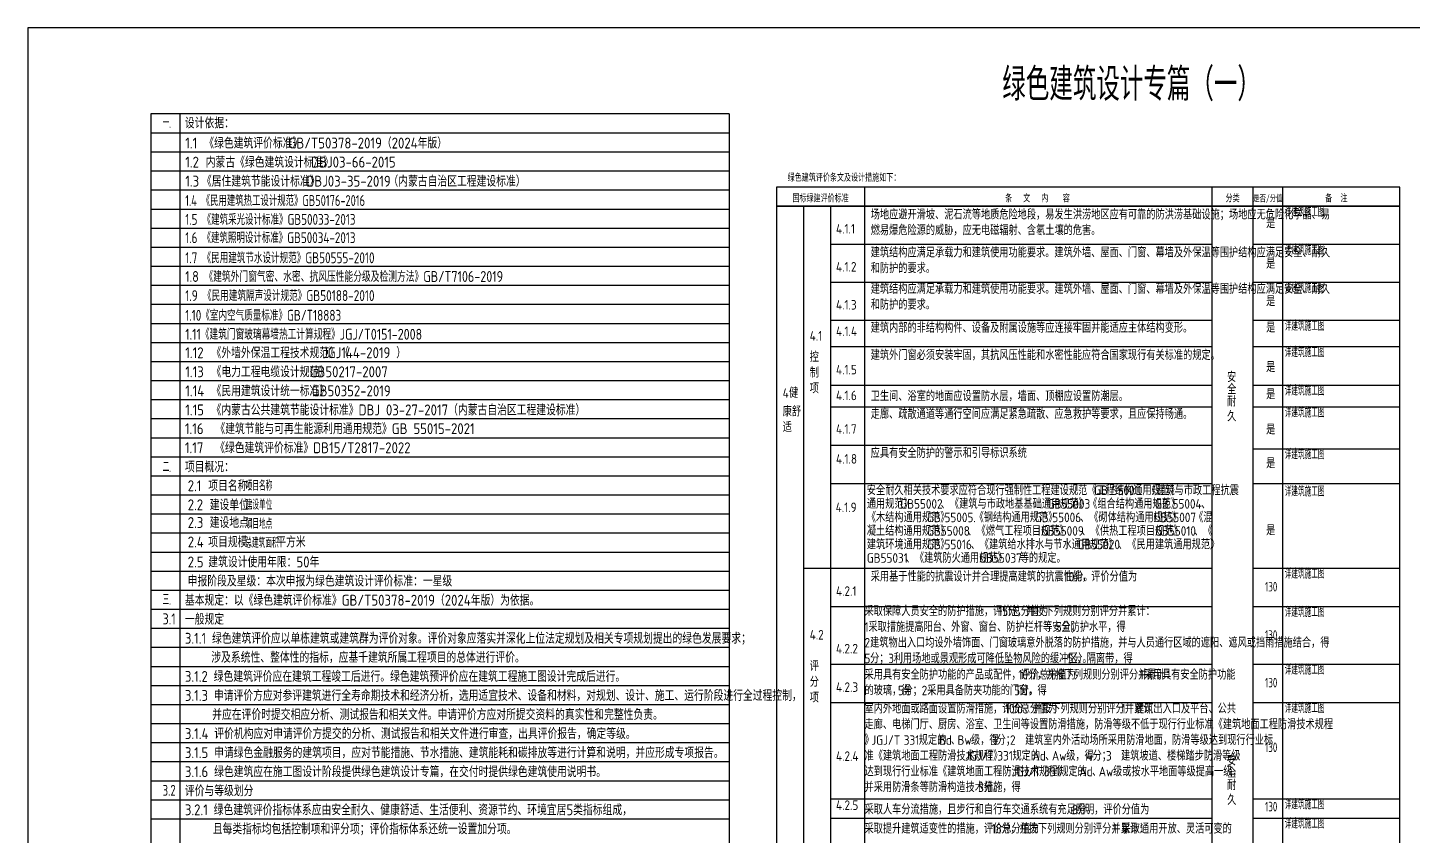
# Model space of a CAD drawing. Extents: x 94474582 to 94642782, y 24631448 to 24690848.
# Drawn here: x 94474582 to 94525499, y 24661146 to 24690848 of the extents above; entities that cross this region are included whole.
import ezdxf
from ezdxf.enums import TextEntityAlignment as Align

# ---------------------------------------------------------------- set-up
doc = ezdxf.new("R2010")
doc.units = 0
doc.header["$LTSCALE"] = 1000
for name, color, linetype in [('A-ANNO-TABT', 75, 'Continuous'), ('A-Text(建筑文字)', 33, 'Continuous'), ('A-TXT', 7, 'Continuous'), ('C-ANNO-TTLB', 7, 'Continuous'), ('PUB_TITLE', 4, 'Continuous'), ('尺寸线及数字', 94, 'Continuous')]:
    doc.layers.add(name, color=color, linetype=linetype)
doc.styles.get("Standard").update_dxf_attribs({"font": 'gbenor.shx', "bigfont": 'gbcbig.shx'})
doc.styles.add('宋体', font='', dxfattribs={"width": 0.7})
doc.styles.get('宋体').set_extended_font_data('SimSun')

# ---------------------------------------------------------------- blocks, each defined once
blk = doc.blocks.new('AutoBlock_20250323_3', base_point=(94496035, 24670139))
at = {"color": 1, "width": 0.8}
blk.add_attdef('4.2.1', (94496035, 24670139), '', height=350, dxfattribs=at)
blk = doc.blocks.new('AutoBlock_20250323_4', base_point=(94496035, 24668364))
at = {"color": 1, "width": 0.8}
blk.add_attdef('4.2.2', (94496035, 24668364), '', height=350, dxfattribs=at)
blk = doc.blocks.new('AutoBlock_20250323_5', base_point=(94496035, 24666615))
at = {"color": 1, "width": 0.8}
blk.add_attdef('4.2.3', (94496035, 24666615), '', height=350, dxfattribs=at)
blk = doc.blocks.new('AutoBlock_20250323_6', base_point=(94496035, 24664239))
at = {"color": 1, "width": 0.8}
blk.add_attdef('4.2.4', (94496035, 24664239), '', height=350, dxfattribs=at)
blk = doc.blocks.new('AutoBlock_20250323_7', base_point=(94496035, 24662060))
at = {"color": 1, "width": 0.8}
blk.add_attdef('4.2.5', (94496035, 24662060), '', height=350, dxfattribs=at)
blk = doc.blocks.new('AutoBlock_20250323_77', base_point=(94496767, 24683906))
at = {"color": 1, "width": 0.7}
blk.add_attdef('4.1.1措施_001', (94496753, 24683906), '', height=350, dxfattribs=at)
blk = doc.blocks.new('AutoBlock_20250323_78', base_point=(94496767, 24682511))
at = {"color": 1, "width": 0.7}
blk.add_attdef('4.1.2措施_001', (94496753, 24682511), '', height=350, dxfattribs=at)
blk = doc.blocks.new('AutoBlock_20250323_79', base_point=(94496767, 24681115))
at = {"color": 1, "width": 0.7}
blk.add_attdef('4.1.3措施_001', (94496753, 24681115), '', height=350, dxfattribs=at)
blk = doc.blocks.new('AutoBlock_20250323_80', base_point=(94496767, 24679720))
at = {"color": 1, "width": 0.7}
blk.add_attdef('4.1.4措施_001', (94496753, 24679720), '', height=350, dxfattribs=at)
blk = doc.blocks.new('AutoBlock_20250323_81', base_point=(94496767, 24678749))
at = {"color": 1, "width": 0.7}
blk.add_attdef('4.1.5措施_001', (94496753, 24678749), '', height=350, dxfattribs=at)
blk = doc.blocks.new('AutoBlock_20250323_82', base_point=(94496767, 24677340))
at = {"color": 1, "width": 0.7}
blk.add_attdef('4.1.6措施_001', (94496753, 24677340), '', height=350, dxfattribs=at)
blk = doc.blocks.new('AutoBlock_20250323_83', base_point=(94496767, 24676536))
at = {"color": 1, "width": 0.7}
blk.add_attdef('4.1.7措施_001', (94496753, 24676536), '', height=350, dxfattribs=at)
blk = doc.blocks.new('AutoBlock_20250323_84', base_point=(94496767, 24675000))
at = {"color": 1, "width": 0.7}
blk.add_attdef('4.1.8措施_001', (94496753, 24675000), '', height=350, dxfattribs=at)
blk = doc.blocks.new('AutoBlock_20250323_85', base_point=(94496767, 24674050))
at = {"color": 1, "width": 0.7}
blk.add_attdef('4.1.9措施_001', (94496753, 24674050), '', height=350, dxfattribs=at)
blk = doc.blocks.new('AutoBlock_20250323_86', base_point=(94496767, 24670613))
at = {"color": 1, "width": 0.7}
blk.add_attdef('4.2.1措施_001', (94496753, 24670613), '', height=350, dxfattribs=at)
blk = doc.blocks.new('AutoBlock_20250323_87', base_point=(94496767, 24669203))
at = {"color": 1, "width": 0.7}
blk.add_attdef('4.2.2措施_001', (94496753, 24669203), '', height=350, dxfattribs=at)
blk = doc.blocks.new('AutoBlock_20250323_88', base_point=(94496767, 24667089))
at = {"color": 1, "width": 0.7}
blk.add_attdef('4.2.3措施_001', (94496753, 24667089), '', height=350, dxfattribs=at)
blk = doc.blocks.new('AutoBlock_20250323_89', base_point=(94496767, 24665676))
at = {"color": 1, "width": 0.7}
blk.add_attdef('4.2.4措施_001', (94496753, 24665676), '', height=350, dxfattribs=at)
blk = doc.blocks.new('AutoBlock_20250323_90', base_point=(94496767, 24662138))
at = {"color": 1, "width": 0.7}
blk.add_attdef('4.2.5措施_001', (94496753, 24662138), '', height=350, dxfattribs=at)
blk = doc.blocks.new('AutoBlock_20250323_91', base_point=(94496767, 24661433))
at = {"color": 1, "width": 0.7}
blk.add_attdef('4.2.6措施_001', (94496753, 24661433), '', height=350, dxfattribs=at)
blk = doc.blocks.new('xmmc')
at = {"color": 1, "width": 0.7}
blk.add_attdef('项目名称_001', (94482591, 24673845), '', height=350, dxfattribs=at)
blk = doc.blocks.new('jsdw')
at = {"color": 1, "width": 0.7}
blk.add_attdef('建设单位_001', (94482591, 24673145), '', height=350, dxfattribs=at)
blk = doc.blocks.new('xmdd')
at = {"color": 1, "width": 0.7}
blk.add_attdef('项目地点_001', (94482591, 24672445), '', height=350, dxfattribs=at)
blk = doc.blocks.new('zjzmj')
at = {"color": 1, "width": 0.7}
blk.add_attdef('总建筑面积_001', (94482578, 24671745), '', height=350, dxfattribs=at)

msp = doc.modelspace()

# ---------------------------------------------------------------- linework, layer by layer
at = {"layer": 'A-TXT'}
for p, q in [((94479101, 24687688), (94479101, 24637416)), ((94500364, 24687688), (94479101, 24687688)), ((94500364, 24687688), (94500364, 24632999)), ((94479101, 24686988), (94500364, 24686988)), ((94479101, 24686988), (94500364, 24686988)), ((94479101, 24686288), (94500364, 24686288)), ((94479101, 24686288), (94500364, 24686288)), ((94479101, 24685588), (94500364, 24685588)), ((94479101, 24685588), (94500364, 24685588)), ((94479101, 24684888), (94500364, 24684888)), ((94479101, 24684888), (94500364, 24684888)), ((94524999, 24684990), (94502099, 24684990)), ((94518099, 24684990), (94518099, 24632999)), ((94519600, 24684990), (94519600, 24632999)), ((94520699, 24684990), (94520699, 24632999)), ((94479101, 24684188), (94500364, 24684188)), ((94479101, 24684188), (94500364, 24684188)), ((94524999, 24684290), (94502099, 24684290)), ((94502099, 24684290), (94502099, 24632999)), ((94503092, 24684290), (94503092, 24670848)), ((94504084, 24684290), (94504084, 24670848)), ((94505334, 24684290), (94505334, 24670848)), ((94524999, 24632999), (94524999, 24684290)), ((94479101, 24683488), (94500364, 24683488)), ((94479101, 24683488), (94500364, 24683488)), ((94479101, 24682788), (94500364, 24682788)), ((94479101, 24682788), (94500364, 24682788)), ((94504084, 24682894), (94518099, 24682894)), ((94519600, 24682894), (94524999, 24682894)), ((94479101, 24682088), (94500364, 24682088)), ((94479101, 24682088), (94500364, 24682088)), ((94479101, 24681388), (94500364, 24681388)), ((94479101, 24681388), (94500364, 24681388)), ((94504084, 24681499), (94518099, 24681499)), ((94519600, 24681499), (94524999, 24681499)), ((94479101, 24680688), (94500364, 24680688)), ((94479101, 24680688), (94500364, 24680688)), ((94479101, 24679988), (94500364, 24679988)), ((94479101, 24679988), (94500364, 24679988)), ((94504084, 24680103), (94518099, 24680103)), ((94519600, 24680103), (94524999, 24680103)), ((94479101, 24679288), (94500364, 24679288)), ((94479101, 24679288), (94500364, 24679288)), ((94504084, 24679132), (94518099, 24679132)), ((94519600, 24679132), (94524999, 24679132)), ((94479101, 24678588), (94500364, 24678588)), ((94479101, 24678588), (94500364, 24678588)), ((94479101, 24677888), (94500364, 24677888)), ((94479101, 24677888), (94500364, 24677888)), ((94504084, 24677723), (94518099, 24677723)), ((94519600, 24677723), (94524999, 24677723)), ((94479101, 24677188), (94500364, 24677188)), ((94479101, 24677188), (94500364, 24677188)), ((94479101, 24676488), (94500364, 24676488)), ((94479101, 24676488), (94500364, 24676488)), ((94504084, 24676920), (94518099, 24676920)), ((94519600, 24676920), (94524999, 24676920)), ((94479101, 24675788), (94500364, 24675788)), ((94479101, 24675788), (94500364, 24675788)), ((94479101, 24675788), (94500364, 24675788)), ((94479101, 24675788), (94500364, 24675788)), ((94504084, 24675513), (94518099, 24675513)), ((94479101, 24675088), (94500364, 24675088)), ((94479101, 24675088), (94500364, 24675088)), ((94519600, 24675383), (94524999, 24675383)), ((94479101, 24674388), (94500364, 24674388)), ((94479101, 24674388), (94500364, 24674388)), ((94504084, 24674110), (94518099, 24674110)), ((94519600, 24674110), (94524999, 24674110)), ((94479101, 24673688), (94500364, 24673688)), ((94479101, 24673688), (94500364, 24673688)), ((94479101, 24672988), (94500364, 24672988)), ((94479101, 24672988), (94500364, 24672988)), ((94479101, 24672288), (94500364, 24672288)), ((94479101, 24672288), (94500364, 24672288)), ((94479101, 24671588), (94500364, 24671588)), ((94479101, 24671588), (94500364, 24671588)), ((94479101, 24670888), (94500364, 24670888)), ((94503092, 24670996), (94503092, 24632999)), ((94503092, 24670996), (94518099, 24670996)), ((94504084, 24670996), (94504084, 24632999)), ((94505334, 24670996), (94505334, 24632999)), ((94518050, 24670996), (94518099, 24670996)), ((94519600, 24670996), (94524999, 24670996)), ((94479101, 24670188), (94500364, 24670188)), ((94479101, 24669488), (94500364, 24669488)), ((94479101, 24669488), (94500364, 24669488)), ((94479101, 24669488), (94500364, 24669488)), ((94479101, 24669488), (94500364, 24669488)), ((94504084, 24669587), (94518099, 24669587)), ((94519600, 24669587), (94524999, 24669587)), ((94479101, 24668788), (94500364, 24668788)), ((94479101, 24668788), (94500364, 24668788)), ((94479101, 24668088), (94500364, 24668088)), ((94479101, 24668088), (94494696, 24668088)), ((94479101, 24667388), (94500364, 24667388)), ((94479101, 24667388), (94494696, 24667388)), ((94504084, 24667473), (94518099, 24667473)), ((94519600, 24667473), (94524999, 24667473)), ((94479101, 24666688), (94500364, 24666688)), ((94479101, 24666688), (94494696, 24666688)), ((94479101, 24665988), (94500364, 24665988)), ((94479101, 24665988), (94494696, 24665988)), ((94504084, 24666059), (94518099, 24666059)), ((94519600, 24666059), (94524999, 24666059)), ((94479101, 24665288), (94500364, 24665288)), ((94479101, 24665288), (94500364, 24665288)), ((94479101, 24664588), (94500364, 24664588)), ((94479101, 24664588), (94500364, 24664588)), ((94479101, 24663888), (94500364, 24663888)), ((94479101, 24663888), (94500364, 24663888)), ((94479101, 24663188), (94500364, 24663188)), ((94479101, 24663188), (94500364, 24663188)), ((94479101, 24663188), (94500364, 24663188)), ((94479101, 24663188), (94500364, 24663188)), ((94479101, 24662488), (94500364, 24662488)), ((94479101, 24662488), (94500364, 24662488)), ((94504084, 24662521), (94518099, 24662521)), ((94519600, 24662521), (94524999, 24662521)), ((94479101, 24661788), (94500364, 24661788)), ((94479101, 24661788), (94500364, 24661788)), ((94504084, 24661817), (94518099, 24661817)), ((94519600, 24661817), (94524999, 24661817)), ((94519600, 24661817), (94519659, 24661817))]:
    msp.add_line(p, q, dxfattribs=at)
msp.add_lwpolyline([(94502099, 24684290), (94524999, 24684290), (94524999, 24684990), (94502099, 24684990)], close=True, dxfattribs=at)
msp.add_lwpolyline([(94505334, 24684990), (94505334, 24684290)], dxfattribs=at)
at = {"layer": 'PUB_TITLE'}
msp.add_lwpolyline([(94474582, 24631448), (94558682, 24631448), (94558682, 24690848), (94474582, 24690848)], close=True, dxfattribs=at)
at = {"layer": '尺寸线及数字'}
msp.add_line((94480172, 24687688), (94480172, 24637416), dxfattribs=at)

# ---------------------------------------------------------------- block references
at = {"layer": 'C-ANNO-TTLB'}
for name, p, values in [('AutoBlock_20250323_77', (94520784, 24683906), {'4.1.1措施_001': '详建筑施工图'}), ('AutoBlock_20250323_78', (94520784, 24682511), {'4.1.2措施_001': '详建筑施工图'}), ('AutoBlock_20250323_79', (94520784, 24681115), {'4.1.3措施_001': '详建筑施工图'}), ('AutoBlock_20250323_80', (94520784, 24679720), {'4.1.4措施_001': '详建筑施工图'}), ('AutoBlock_20250323_81', (94520784, 24678749), {'4.1.5措施_001': '详建筑施工图'}), ('AutoBlock_20250323_82', (94520784, 24677340), {'4.1.6措施_001': '详建筑施工图'}), ('AutoBlock_20250323_83', (94520784, 24676536), {'4.1.7措施_001': '详建筑施工图'}), ('AutoBlock_20250323_84', (94520784, 24675000), {'4.1.8措施_001': '详建筑施工图'}), ('xmmc', (0, 0), {'项目名称_001': '项目名称'}), ('AutoBlock_20250323_85', (94520784, 24673634), {'4.1.9措施_001': '详建筑施工图'}), ('jsdw', (0, 0), {'建设单位_001': '建设单位'}), ('xmdd', (0, 0), {'项目地点_001': '项目地点'}), ('zjzmj', (0, 0), {'总建筑面积_001': '总建筑面积'}), ('AutoBlock_20250323_86', (94520784, 24670613), {'4.2.1措施_001': '详建筑施工图'}), ('AutoBlock_20250323_3', (94520052, 24670139), {'4.2.1': '130'}), ('AutoBlock_20250323_87', (94520784, 24669203), {'4.2.2措施_001': '详建筑施工图'}), ('AutoBlock_20250323_4', (94520052, 24668364), {'4.2.2': '130'}), ('AutoBlock_20250323_88', (94520784, 24667089), {'4.2.3措施_001': '详建筑施工图'}), ('AutoBlock_20250323_5', (94520052, 24666615), {'4.2.3': '130'}), ('AutoBlock_20250323_89', (94520784, 24665676), {'4.2.4措施_001': '详建筑施工图'}), ('AutoBlock_20250323_6', (94520052, 24664239), {'4.2.4': '130'}), ('AutoBlock_20250323_7', (94520052, 24662060), {'4.2.5': '130'}), ('AutoBlock_20250323_90', (94520784, 24662138), {'4.2.5措施_001': '详建筑施工图'}), ('AutoBlock_20250323_91', (94520784, 24661433), {'4.2.6措施_001': '详建筑施工图'})]:
    msp.add_blockref(name, p, dxfattribs=at).add_auto_attribs(values)

# ---------------------------------------------------------------- texts
at = {"layer": 'A-ANNO-TABT'}
for s, width, p, p2 in [('一.', 0.897629, (94479539, 24687165), (94479845, 24687165)), ('1.4 《民用建筑热工设计规范》GB50176-2016', 0.953652, (94480371, 24684300), (94486978, 24684300)), ('1.5 《建筑采光设计标准》GB50033-2013', 0.981285, (94480371, 24683606), (94486628, 24683606)), ('1.6 《建筑照明设计标准》GB50034-2013', 0.976181, (94480371, 24682934), (94486628, 24682934)), ('1.7 《民用建筑节水设计规范》GB50555-2010', 1.001709, (94480371, 24682196), (94487328, 24682196)), ('1.8 《建筑外门窗气密、水密、抗风压性能分级及检测方法》GB/T7106-2019', 1.066462, (94480371, 24681509), (94492053, 24681509)), ('1.9 《民用建筑隔声设计规范》GB50188-2010', 1.011248, (94480371, 24680808), (94487328, 24680808)), ('1.10《室内空气质量标准》GB/T18883', 1.00981, (94480371, 24680084), (94486103, 24680084)), ('1.11《建筑门窗玻璃幕墙热工计算规程》JGJ/T0151-2008', 1.043645, (94480371, 24679388), (94489078, 24679388)), ('二.', 0.897629, (94479539, 24674520), (94479845, 24674520)), ('三.', 0.897629, (94479539, 24669648), (94479845, 24669648)), ('3.1', 1.069444, (94479539, 24668932), (94480020, 24668932)), ('3.2', 0.896706, (94479539, 24662632), (94480020, 24662632))]:
    msp.add_text(s, height=400, dxfattribs=dict(at, width=width)).set_placement(p, p2, align=Align.FIT)
for s, p in [('设计依据：', (94480358, 24687150)), ('1.1', (94480371, 24686411)), ('《绿色建筑评价标准》', (94481072, 24686411)), ('GB/T50378-2019（2024年版）', (94484167, 24686411)), ('1.2', (94480371, 24685711)), ('内蒙古《绿色建筑设计标准》', (94481126, 24685711)), ('DBJ03-66-2015', (94484998, 24685711)), ('1.3', (94480371, 24685011)), ('《居住建筑节能设计标准》', (94480985, 24685011)), ('DBJ03-35-2019', (94484820, 24685011)), ('（内蒙古自治区工程建设标准）', (94487838, 24685011)), ('1.12', (94480371, 24678708)), ('《外墙外保温工程技术规范》（', (94481339, 24678708)), ('JGJ144-2019', (94485405, 24678708)), ('）', (94488126, 24678708)), ('1.13', (94480371, 24678008)), ('《电力工程电缆设计规范》', (94481339, 24678008)), ('GB50217-2007', (94484941, 24678008)), ('1.14', (94480371, 24677308)), ('《民用建筑设计统一标准》', (94481339, 24677308)), ('GB50352-2019', (94485020, 24677308)), ('1.15', (94480371, 24676608)), ('《内蒙古公共建筑节能设计标准》DBJ 03-27-2017（内蒙古自治区工程建设标准）', (94481339, 24676608)), ('1.16  《建筑节能与可再生能源利用通用规范》GB 55015-2021', (94480358, 24675918)), ('1.17  《绿色建筑评价标准》DB15/T2817-2022', (94480358, 24675218)), ('项目概况：', (94480358, 24674518)), ('2.1', (94480463, 24673822)), ('项目名称：', (94481217, 24673822)), ('2.2', (94480463, 24673122)), ('建设单位：', (94481271, 24673122)), ('2.3', (94480463, 24672471)), ('建设地点：', (94481271, 24672471)), ('2.4', (94480463, 24671758)), ('项目规模：', (94481217, 24671758)), ('平方米', (94483715, 24671758)), ('2.5', (94480463, 24671022)), ('建筑设计使用年限：50年', (94481217, 24671022)), ('基本规定：以《绿色建筑评价标准》GB/T50378-2019（2024年版）为依据。', (94480358, 24669618)), ('一般规定', (94480358, 24668918)), ('评价与等级划分', (94480358, 24662618))]:
    msp.add_text(s, height=400, dxfattribs=at).set_placement(p)
at = {"layer": 'A-ANNO-TABT', "color": 1}
msp.add_text('申报阶段及星级：本次申报为绿色建筑设计评价标准：一星级', height=400, dxfattribs=at).set_placement((94480463, 24670324))
at = {"layer": 'A-ANNO-TABT', "color": 4}
for s, p in [('3.1.1 绿色建筑评价应以单栋建筑或建筑群为评价对象。评价对象应落实并深化上位法定规划及相关专项规划提出的绿色发展要求；', (94480358, 24668218)), ('涉及系统性、整体性的指标，应基千建筑所属工程项目的总体进行评价。', (94481329, 24667518)), ('3.1.2 绿色建筑评价应在建筑工程竣工后进行。绿色建筑预评价应在建筑工程施工图设计完成后进行。', (94480358, 24666818)), ('3.1.3 申请评价方应对参评建筑进行全寿命期技术和经济分析，选用适宜技术、设备和材料，对规划、设计、施工、运行阶段进行全过程控制，', (94480358, 24666118)), ('并应在评价时提交相应分析、测试报告和相关文件。申请评价方应对所提交资料的真实性和完整性负责。 ', (94481362, 24665418)), ('3.1.4 评价机构应对申请评价方提交的分析、测试报告和相关文件进行审查，出具评价报告，确定等级。', (94480358, 24664718)), ('3.1.5 申请绿色金融服务的建筑项目，应对节能措施、节水措施、建筑能耗和碳排放等进行计算和说明，并应形成专项报告。', (94480358, 24664018)), ('3.1.6 绿色建筑应在施工图设计阶段提供绿色建筑设计专篇，在交付时提供绿色建筑使用说明书。', (94480358, 24663318)), ('3.2.1 绿色建筑评价指标体系应由安全耐久、健康舒适、生活便利、资源节约、环境宜居5类指标组成，', (94480358, 24661918)), ('且每类指标均包括控制项和评分项；评价指标体系还统一设置加分项。', (94481384, 24661218))]:
    msp.add_text(s, height=400, dxfattribs=at).set_placement(p)
at = {"layer": 'A-Text(建筑文字)'}
for s, height, p in [('安全耐久相关技术要求应符合现行强制性工程建设规范《工程结构通用规范》', 337.59, (94505418, 24673678)), ('GB', 350, (94513774, 24673678)), ('55001', 350, (94514415, 24673678)), ('、《建筑与市政工程抗震', 337.59, (94515378, 24673678)), ('通用规范》', 337.6, (94505418, 24673181)), ('GB55002', 350, (94506647, 24673181)), ('、《建筑与市政地基基础通用规范》', 337.59, (94508135, 24673181)), ('GB55003', 350, (94512066, 24673181)), ('《组合结构通用规范》', 337.6, (94513554, 24673181)), ('GB', 350, (94516011, 24673181)), ('55004', 350, (94516653, 24673181)), ('《木结构通用规范》', 337.6, (94505418, 24672684)), ('GB', 350, (94507630, 24672684)), ('55005.', 350, (94508272, 24672684)), ('《钢结构通用规范》', 337.6, (94509380, 24672684)), ('GB', 350, (94511592, 24672684)), ('55006', 350, (94512233, 24672684)), ('、《砌体结构通用规范》', 337.59, (94513254, 24672684)), ('GB55007', 350, (94515957, 24672684)), ('《混', 337.6, (94517445, 24672684)), ('、', 338, (94517703, 24673181)), ('凝土结构通用规范》', 337.6, (94505418, 24672187)), ('GB55008', 350, (94507630, 24672187)), ('、《燃气工程项目规范》', 337.59, (94509118, 24672187)), ('GB55009', 350, (94511821, 24672187)), ('、《供热工程项目规范》', 337.59, (94513309, 24672187)), ('GB55010', 350, (94516012, 24672187)), ('、《', 337.6, (94517442, 24672187)), ('建筑环境通用规范》', 337.6, (94505418, 24671690)), ('GB', 350, (94507630, 24671690)), ('55016', 350, (94508272, 24671690)), ('、《建筑给水排水与节水通用规范》', 337.59, (94509234, 24671690)), ('GB55020', 350, (94513166, 24671690)), ('、《民用建筑通用规范》', 337.59, (94514654, 24671690)), ('GB55031', 350, (94505418, 24671193)), ('、《建筑防火通用规范》', 337.59, (94506847, 24671193)), ('GB55037', 350, (94509551, 24671193)), ('等的规定。', 337.6, (94511038, 24671193))]:
    msp.add_text(s, height=height, dxfattribs=at).set_placement(p)
at = {"layer": 'A-TXT'}
for s, height, p in [('绿色建筑设计专篇（一）', 1200, (94510396, 24688168)), ('场地应避开滑坡、泥石流等地质危险地段，易发生洪涝地区应有可靠的防洪涝基础设施；场地应无危险化学品、易', 337.59, (94505561, 24683808)), ('4.1.1', 350, (94504285, 24683286)), ('燃易爆危险源的威胁，应无电磁辐射、含氡土壤的危害。', 337.59, (94505561, 24683231)), ('是', 338, (94520091, 24683486)), ('建筑结构应满足承载力和建筑使用功能要求。建筑外墙、屋面、门窗、幕墙及外保温等围护结构应满足安全、耐久', 337.59, (94505561, 24682413)), ('4.1.2', 350, (94504285, 24681890)), ('和防护的要求。', 337.6, (94505561, 24681835)), ('是', 338, (94520091, 24682001)), ('建筑结构应满足承载力和建筑使用功能要求。建筑外墙、屋面、门窗、幕墙及外保温等围护结构应满足安全、耐久', 337.59, (94505561, 24681075)), ('4.1.3', 350, (94504285, 24680495)), ('和防护的要求。', 337.6, (94505561, 24680497)), ('是', 338, (94520091, 24680622)), ('建筑内部的非结构构件、设备及附属设施等应连接牢固并能适应主体结构变形。', 337.59, (94505561, 24679646)), ('是', 338, (94520091, 24679654)), ('4.1', 350, (94503319, 24679354)), ('4.1.4', 350, (94504285, 24679523)), ('建筑外门窗必须安装牢固，其抗风压性能和水密性能应符合国家现行有关标准的规定。', 337.59, (94505561, 24678644)), ('控', 338, (94503319, 24678575)), ('4.1.5', 350, (94504285, 24678114)), ('是', 338, (94520091, 24678202)), ('制', 338, (94503319, 24677998)), ('安', 338, (94518655, 24677832)), ('4', 350, (94502326, 24677256)), ('健', 338, (94502559, 24677256)), ('项', 338, (94503319, 24677420)), ('4.1.6', 350, (94504285, 24677165)), ('卫生间、浴室的地面应设置防水层，墙面、顶棚应设置防潮层。', 337.59, (94505561, 24677135)), ('全', 338, (94518659, 24677388)), ('是', 338, (94520091, 24677199)), ('康舒', 337.6, (94502326, 24676572)), ('耐', 338, (94518657, 24676939)), ('走廊、疏散通道等通行空间应满足紧急疏散、应急救护等要求，且应保持畅通。', 337.59, (94505561, 24676479)), ('久', 338, (94518659, 24676392)), ('适', 338, (94502326, 24675995)), ('4.1.7', 350, (94504285, 24675934)), ('是', 338, (94520091, 24675911)), ('应具有安全防护的警示和引导标识系统', 337.59, (94505561, 24675047)), ('4.1.8', 350, (94504285, 24674834)), ('是', 338, (94520091, 24674666)), ('4.1.9', 350, (94504273, 24673055)), ('是', 338, (94520091, 24672205)), ('采用基于性能的抗震设计并合理提高建筑的抗震性能，评价分值为', 337.59, (94505561, 24670508)), ('10', 350, (94512688, 24670508)), ('分。', 337.6, (94513038, 24670508)), ('4.2.1', 350, (94504285, 24669978)), ('采取保障人员安全的防护措施，评价总分值为', 337.59, (94505334, 24669237)), ('15', 350, (94510249, 24669237)), ('分，并按下列规则分别评分并累计：', 337.59, (94510599, 24669237)), ('1', 350, (94505334, 24668659)), ('采取措施提高阳台、外窗、窗台、防护栏杆等安全防护水平，得', 337.59, (94505480, 24668659)), ('5', 350, (94512361, 24668659)), ('分；', 337.6, (94512565, 24668659)), ('4.2', 350, (94503319, 24668372)), ('2', 350, (94505334, 24668082)), ('建筑物出入口均设外墙饰面、门窗玻璃意外脱落的防护措施，并与人员通行区域的遮阳、遮风或挡雨措施结合，得', 337.59, (94505539, 24668082)), ('4.2.2', 350, (94504285, 24667864)), ('5', 350, (94505334, 24667504)), ('分；', 337.6, (94505539, 24667504)), ('3', 350, (94506205, 24667504)), ('利用场地或景观形成可降低坠物风险的缓冲区、隔离带，得', 337.59, (94506409, 24667504)), ('5', 350, (94512799, 24667504)), ('分。', 337.6, (94513003, 24667504)), ('评', 338, (94503319, 24667217)), ('采用具有安全防护功能的产品或配件，评价总分值为', 337.59, (94505334, 24666905)), ('10', 350, (94510987, 24666905)), ('分，并按下列规则分别评分并累计：', 337.59, (94511337, 24666905)), ('1', 350, (94515444, 24666905)), ('采用具有安全防护功能', 337.6, (94515589, 24666905)), ('分', 338, (94503319, 24666639)), ('4.2.3', 350, (94504285, 24666450)), ('项', 338, (94503319, 24666062)), ('的玻璃，得', 337.6, (94505334, 24666328)), ('5', 350, (94506563, 24666328)), ('分；', 337.6, (94506767, 24666328)), ('2', 350, (94507434, 24666328)), ('采用具备防夹功能的门窗，得', 337.59, (94507638, 24666328)), ('5', 350, (94510833, 24666328)), ('分。', 337.6, (94511037, 24666328)), ('室内外地面或路面设置防滑措施，评价总分值为', 337.59, (94505334, 24665660)), ('10', 350, (94510495, 24665660)), ('分，并按下列规则分别评分并累计：', 337.59, (94510845, 24665660)), ('1', 350, (94514777, 24665660)), ('建筑出入口及平台、公共', 337.59, (94515273, 24665660)), ('走廊、电梯门厅、厨房、浴室、卫生间等设置防滑措施，防滑等级不低于现行行业标准《建筑地面工程防滑技术规程', 337.59, (94505334, 24665082)), ('》', 338, (94505334, 24664505)), ('JGJ/T', 350, (94505580, 24664505)), ('331', 350, (94506776, 24664505)), ('规定的', 337.6, (94507330, 24664505)), ('Bd', 350, (94508067, 24664505)), ('Bw', 350, (94508751, 24664505)), ('级，得', 337.6, (94509247, 24664505)), ('3', 350, (94509984, 24664505)), ('分；', 337.6, (94510188, 24664505)), ('2', 350, (94510679, 24664505)), ('建筑室内外活动场所采用防滑地面，防滑等级达到现行行业标', 337.59, (94511234, 24664505)), ('4.2.4', 350, (94504285, 24663916)), ('准《建筑地面工程防滑技术规程》', 337.59, (94505334, 24663927)), ('、', 338, (94508505, 24664505)), ('JGJ/T', 350, (94509021, 24663927)), ('331', 350, (94510216, 24663927)), ('规定的', 337.6, (94510771, 24663927)), ('Ad', 350, (94511508, 24663927)), ('Aw', 350, (94512220, 24663927)), ('级，得', 337.6, (94512745, 24663927)), ('4', 350, (94513483, 24663927)), ('分；', 337.6, (94513716, 24663927)), ('3', 350, (94514207, 24663927)), ('建筑坡道、楼梯踏步防滑等级', 337.59, (94514762, 24663927)), ('达到现行行业标准《建筑地面工程防滑技术规程》', 337.59, (94505334, 24663350)), ('JGJ/T', 350, (94510741, 24663350)), ('331', 350, (94511937, 24663350)), ('、', 338, (94511975, 24663927)), ('规定的', 337.6, (94512491, 24663350)), ('Ad', 350, (94513228, 24663350)), ('Aw', 350, (94513941, 24663350)), ('级或按水平地面等级提高一级，', 337.59, (94514466, 24663350)), ('安', 338, (94518655, 24663744)), ('、', 338, (94513695, 24663350)), ('全', 338, (94518659, 24663299)), ('耐', 338, (94518657, 24662850)), ('并采用防滑条等防滑构造技术措施，得', 337.59, (94505334, 24662772)), ('3', 350, (94509512, 24662772)), ('分。', 337.6, (94509716, 24662772)), ('久', 338, (94518659, 24662303)), ('4.2.5', 350, (94504285, 24662113)), ('采取人车分流措施，且步行和自行车交通系统有充足照明，评价分值为', 337.59, (94505334, 24661954)), ('8', 350, (94512953, 24661954)), ('分。', 337.6, (94513157, 24661954)), ('采取提升建筑适变性的措施，评价总分值为', 337.59, (94505334, 24661249)), ('18', 350, (94510004, 24661249)), ('分，并按下列规则分别评分并累计：', 337.59, (94510354, 24661249)), ('1', 350, (94514461, 24661249)), ('采取通用开放、灵活可变的', 337.59, (94514781, 24661249))]:
    msp.add_text(s, height=height, dxfattribs=at).set_placement(p)
at = {"layer": 'A-TXT', "style": '宋体', "width": 0.7}
for s, height, p in [('绿色建筑评价条文及设计措施如下：', 264.35, (94502507, 24685224)), ('国标绿建评价标准', 264.3, (94502683, 24684465)), ('条', 264, (94510501, 24684465)), ('文', 264, (94511163, 24684465)), ('内', 264, (94511825, 24684465)), ('容', 264, (94512619, 24684465)), ('分类', 264.3, (94518602, 24684465)), ('是否/分值', 240, (94519615, 24684465)), ('备  注', 264.3, (94522262, 24684465))]:
    msp.add_text(s, height=height, dxfattribs=at).set_placement(p)

doc.saveas('drawing.dxf')
